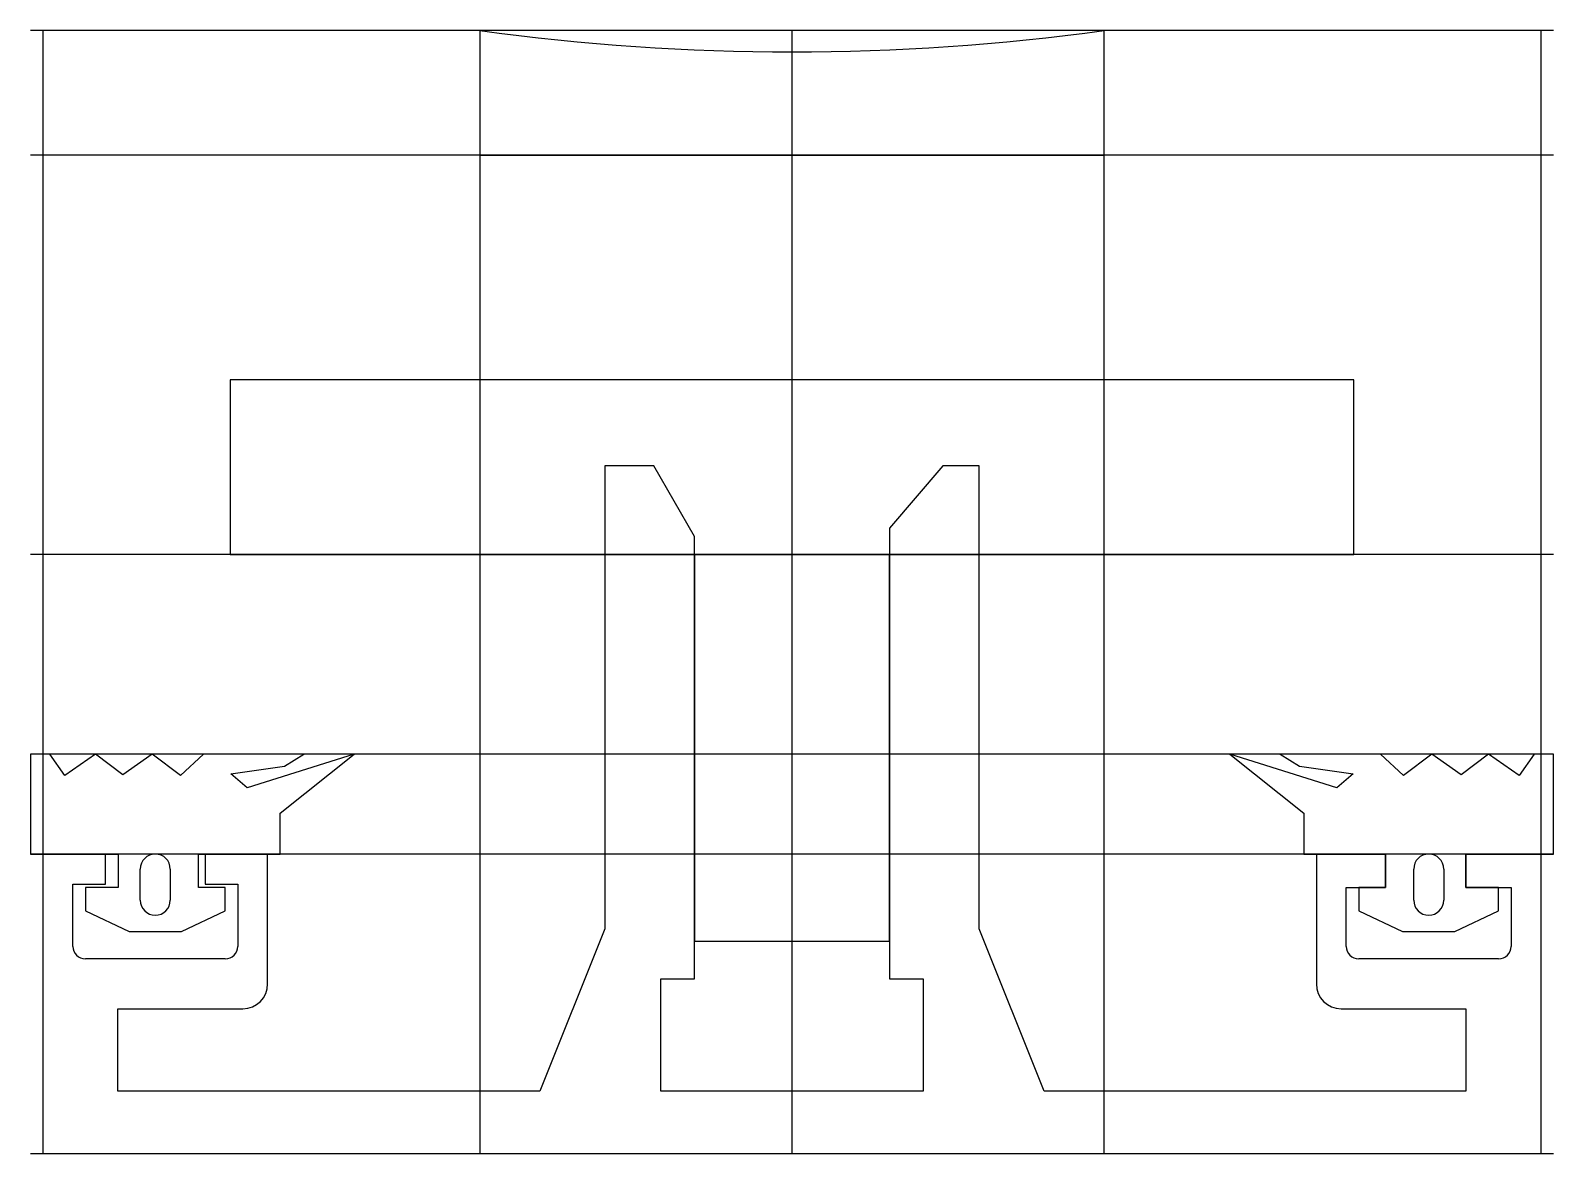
# Model space of a CAD drawing. Extents: x -30.5 to 30.5, y 0 to 45.
import ezdxf

# ---------------------------------------------------------------- set-up
doc = ezdxf.new("R2010")
doc.units = 0
doc.layers.get('0').update_dxf_attribs({"linetype": 'CONTINUOUS'})

msp = doc.modelspace()

# ---------------------------------------------------------------- linework, layer by layer
at = {"linetype": 'CONTINUOUS'}
for p, q in [((30.5, 45), (-30.5, 45)), ((-30, 45), (-30, 0)), ((-12.5, 45), (-12.5, 0)), ((-12.5, 45), (-12.5, 40)), ((0, 0), (0, 45)), ((12.5, 0), (12.5, 45)), ((12.5, 40), (12.5, 45)), ((30, 0), (30, 45)), ((30.5, 40), (-30.5, 40)), ((-12.5, 40), (12.5, 40)), ((22.5, 31), (-22.5, 31)), ((-22.5, 31), (-22.5, 24)), ((22.5, 24), (22.5, 31)), ((-5.53, 27.56), (-7.5, 27.56)), ((-7.5, 27.56), (-7.5, 9)), ((-3.9, 24.73), (-5.53, 27.56)), ((6.04, 27.56), (3.9, 25.06)), ((7.5, 27.56), (6.04, 27.56)), ((7.5, 9), (7.5, 27.56)), ((3.9, 25.06), (3.9, 7)), ((-3.9, 7), (-3.9, 24.73)), ((30.5, 24), (-30.5, 24)), ((-22.5, 24), (22.5, 24)), ((-3.9, 24), (-3.9, 8.51)), ((3.9, 8.51), (3.9, 24)), ((30.5, 16), (-30.5, 16)), ((-29.72, 16), (-30.5, 16)), ((-30.5, 16), (-30.5, 12)), ((-29.12, 15.15), (-29.72, 16)), ((-27.9, 16), (-29.12, 15.15)), ((-26.8, 15.17), (-27.9, 16)), ((-25.62, 16), (-26.8, 15.17)), ((-24.49, 15.15), (-25.62, 16)), ((-23.57, 16), (-24.49, 15.15)), ((-19.55, 16), (-23.57, 16)), ((-17.53, 16), (-21.82, 14.65)), ((-20.5, 13.64), (-17.53, 16)), ((-20.32, 15.52), (-19.55, 16)), ((21.82, 14.65), (17.53, 16)), ((17.53, 16), (20.5, 13.64)), ((23.57, 16), (19.55, 16)), ((19.55, 16), (20.32, 15.52)), ((24.49, 15.15), (23.57, 16)), ((25.62, 16), (24.49, 15.15)), ((26.8, 15.17), (25.62, 16)), ((27.9, 16), (26.8, 15.17)), ((29.12, 15.15), (27.9, 16)), ((29.72, 16), (29.12, 15.15)), ((30.5, 16), (29.72, 16)), ((30.5, 12), (30.5, 16)), ((-22.48, 15.22), (-20.32, 15.52)), ((20.32, 15.52), (22.48, 15.22)), ((-21.82, 14.65), (-22.48, 15.22)), ((22.48, 15.22), (21.82, 14.65)), ((-20.5, 12), (-20.5, 13.64)), ((20.5, 13.64), (20.5, 12)), ((30.5, 12), (-30.5, 12)), ((-30.5, 12), (-26.99, 12)), ((-27.5, 12), (-30, 12)), ((-30, 12), (-30, 0)), ((-27.5, 10.8), (-27.5, 12)), ((-26.99, 12), (-26.99, 10.66)), ((-23.77, 10.66), (-23.77, 12)), ((-23.77, 12), (-20.5, 12)), ((-21, 12), (-23.5, 12)), ((-23.5, 12), (-23.5, 10.8)), ((-21, 6.8), (-21, 12)), ((20.5, 12), (23.77, 12)), ((23.77, 12), (21, 12)), ((21, 12), (21, 6.8)), ((23.77, 10.66), (23.77, 12)), ((23.77, 12), (23.77, 10.66)), ((30, 12), (26.99, 12)), ((26.99, 12), (26.99, 10.66)), ((26.99, 10.66), (26.99, 12)), ((26.99, 12), (30.5, 12)), ((30, 0), (30, 12)), ((-26.1, 10.15), (-26.1, 11.4)), ((-24.9, 11.4), (-24.9, 10.15)), ((24.9, 10.15), (24.9, 11.4)), ((26.1, 11.4), (26.1, 10.15)), ((-28.8, 8.3), (-28.8, 10.8)), ((-28.8, 10.8), (-27.5, 10.8)), ((-26.99, 10.66), (-28.29, 10.66)), ((-28.29, 10.66), (-28.29, 9.73)), ((-22.7, 10.66), (-23.77, 10.66)), ((-23.5, 10.8), (-22.2, 10.8)), ((-22.7, 9.73), (-22.7, 10.66)), ((-22.2, 10.8), (-22.2, 8.3)), ((22.2, 8.3), (22.2, 10.66)), ((22.2, 10.66), (23.77, 10.66)), ((23.77, 10.66), (22.7, 10.66)), ((22.7, 10.66), (22.7, 9.73)), ((26.99, 10.66), (28.8, 10.66)), ((28.29, 10.66), (26.99, 10.66)), ((28.29, 9.73), (28.29, 10.66)), ((28.8, 10.66), (28.8, 8.3)), ((-28.29, 9.73), (-26.55, 8.9)), ((-24.45, 8.9), (-22.7, 9.73)), ((22.7, 9.73), (24.45, 8.9)), ((26.55, 8.9), (28.29, 9.73)), ((-26.55, 8.9), (-25.5, 8.9)), ((-25.5, 8.9), (-24.45, 8.9)), ((-7.5, 9), (-10.1, 2.5)), ((10.1, 2.5), (7.5, 9)), ((24.45, 8.9), (25.5, 8.9)), ((25.5, 8.9), (26.55, 8.9)), ((-3.9, 8.51), (3.9, 8.51)), ((-22.7, 7.8), (-28.3, 7.8)), ((28.3, 7.8), (22.7, 7.8)), ((-5.25, 2.5), (-5.25, 7)), ((-5.25, 7), (-3.9, 7)), ((3.9, 7), (5.25, 7)), ((5.25, 7), (5.25, 2.5)), ((-27, 2.5), (-27, 5.8)), ((-27, 5.8), (-22, 5.8)), ((22, 5.8), (26.99, 5.8)), ((26.99, 5.8), (26.99, 2.5)), ((-10.1, 2.5), (-27, 2.5)), ((5.25, 2.5), (-5.25, 2.5)), ((26.99, 2.5), (10.1, 2.5)), ((-30.5, 0), (30.5, 0)), ((-30, 0), (30, 0))]:
    msp.add_line(p, q, dxfattribs=at)
for centre, radius, start, end in [((0, 135.763), 91.62, 262.1585, 277.8415), ((-25.5, 11.4), 0.6, 90, 180), ((-25.5, 11.4), 0.6, 0, 90), ((25.5, 11.4), 0.6, 90, 180), ((25.5, 11.4), 0.6, 0, 90), ((-25.5, 10.15), 0.6, 180, 270), ((-25.5, 10.15), 0.6, 270, 360), ((25.5, 10.15), 0.6, 180, 270), ((25.5, 10.15), 0.6, 270, 360), ((-28.3, 8.3), 0.5, 180, 270), ((-22.7, 8.3), 0.5, 270, 0), ((22.7, 8.3), 0.5, 180, 270), ((28.3, 8.3), 0.5, 270, 0), ((-22, 6.8), 1, 270, 0), ((22, 6.8), 1, 180, 270)]:
    msp.add_arc(centre, radius, start, end, dxfattribs=at)

doc.saveas('drawing.dxf')
